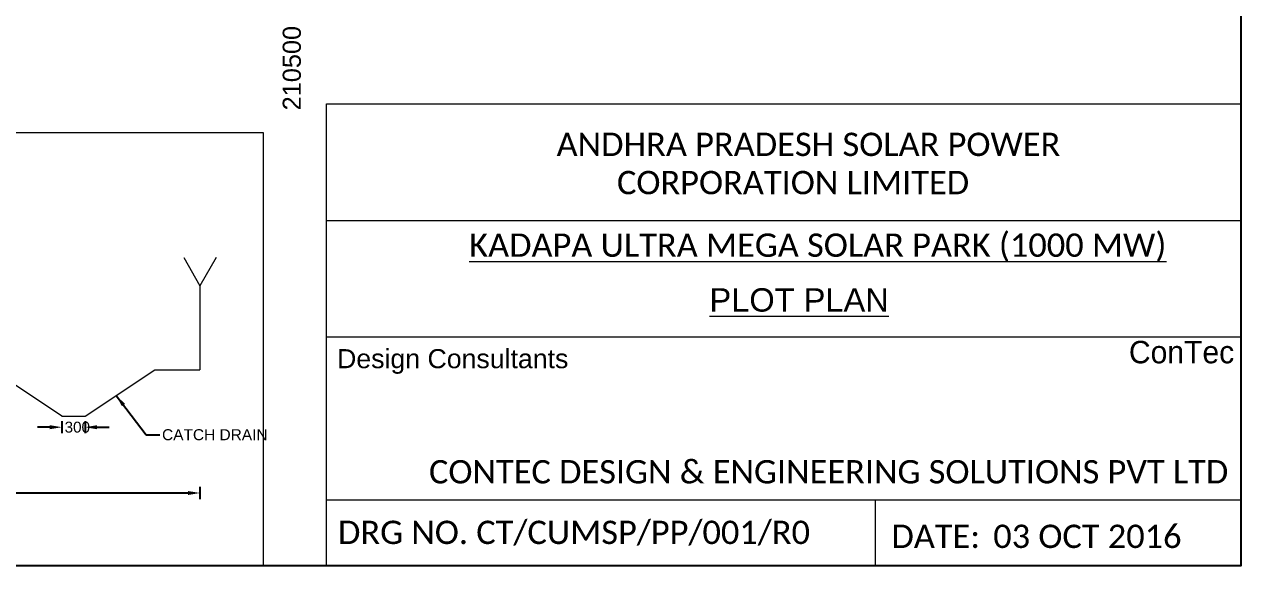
# Model space of a CAD drawing. Header units: feet. Extents: x 199174 to 214517, y 1645895 to 1656921.
# Drawn here: x 209400 to 214431, y 1645895 to 1648136 of the extents above; entities that cross this region are included whole.
import ezdxf
from ezdxf.enums import TextEntityAlignment as Align

# ---------------------------------------------------------------- set-up
doc = ezdxf.new("R2010")
doc.units = ezdxf.units.FT
doc.header["$MEASUREMENT"] = 0
doc.header["$PDMODE"] = 1
doc.layers.add('APSPCL LAND', color=7, linetype='Continuous', true_color=0xd7ecd5)
for name, color, linetype in [('GRID', 7, 'Continuous'), ('name power lines', 1, 'Continuous'), ('Names', 1, 'Continuous'), ('SINGLE CELL CULVERT', 7, 'Continuous'), ('Title block', 7, 'Continuous')]:
    doc.layers.add(name, color=color, linetype=linetype)
doc.styles.add('ARI', font='arial.ttf')
doc.styles.get("Standard").update_dxf_attribs({"font": 'arial.ttf'})
doc.styles.add('style5', font='MTCORSVA.TTF')
doc.dimstyles.get("Standard").update_dxf_attribs({"dimtxt": 0.18, "dimasz": 0.18, "dimexe": 0.18, "dimexo": 0.0625, "dimgap": 0.09, "dimtad": 0, "dimtih": 1, "dimtoh": 1, "dimdec": 4, "dimzin": 0, "dimdsep": 46, "dimtxsty": 'Standard', "dimcen": 0.09, "dimadec": 0, "dimazin": 0, "dimtfac": 1, "dimtdec": 4, "dimtofl": 0, "dimtmove": 0, "dimatfit": 3, "dimfxl": 1, "dimtolj": 1, "dimtzin": 0, "dimarcsym": 0})

# ---------------------------------------------------------------- blocks, each defined once
blk = doc.blocks.new('*D83')
at = {"layer": 'Defpoints', "color": 0, "linetype": 'Continuous', "ltscale": 50, "transparency": 16777216}
for p in [(209267.4, 1646706), (209225.7, 1646514), (209555.4, 1646514)]:
    blk.add_point(p, dxfattribs=at)
at = {"layer": 'name power lines', "color": 0, "linetype": 'Continuous', "lineweight": -2, "ltscale": 50, "transparency": 16777216}
for p, q in [((209250.7, 1646706), (209200.7, 1646706)), ((209250.7, 1646514), (209200.7, 1646514))]:
    blk.add_line(p, q, dxfattribs=at)
at = {"layer": 'name power lines', "color": 7, "linetype": 'Continuous', "lineweight": -2, "ltscale": 50, "transparency": 16777216}
for p, q in [((209225.7, 1646656), (209225.7, 1646633.1)), ((209225.7, 1646564), (209225.7, 1646587))]:
    blk.add_line(p, q, dxfattribs=at)
at = {"layer": 'name power lines', "color": 7, "linetype": 'Continuous', "ltscale": 50, "transparency": 16777216}
for points in [[(209217.4, 1646656), (209234, 1646656), (209225.7, 1646706)], [(209217.4, 1646564), (209234, 1646564), (209225.7, 1646514)]]:
    blk.add_solid(points, dxfattribs=at)
at = {"layer": 'name power lines', "color": 0, "linetype": 'Continuous', "lineweight": 9, "ltscale": 50, "transparency": 16777216, "insert": (209225.7, 1646610), "char_height": 75, "attachment_point": 5}
blk.add_mtext('\\A1;{\\H0.6x;600}', dxfattribs=at)
blk = doc.blocks.new('*D84')
at = {"layer": 'Defpoints', "color": 0, "linetype": 'Continuous', "ltscale": 50, "transparency": 16777216}
for p in [(209555.4, 1646514), (209651.4, 1646514), (209651.4, 1646468)]:
    blk.add_point(p, dxfattribs=at)
at = {"layer": 'name power lines', "color": 0, "linetype": 'Continuous', "lineweight": -2, "ltscale": 50, "transparency": 16777216}
for p, q in [((209555.4, 1646493), (209555.4, 1646443)), ((209651.4, 1646493), (209651.4, 1646443))]:
    blk.add_line(p, q, dxfattribs=at)
at = {"layer": 'name power lines', "color": 7, "linetype": 'Continuous', "lineweight": -2, "ltscale": 50, "transparency": 16777216}
for p, q in [((209505.4, 1646468), (209455.4, 1646468)), ((209701.4, 1646468), (209751.4, 1646468))]:
    blk.add_line(p, q, dxfattribs=at)
at = {"layer": 'name power lines', "color": 7, "linetype": 'Continuous', "ltscale": 50, "transparency": 16777216}
for points in [[(209505.4, 1646476.3), (209505.4, 1646459.6), (209555.4, 1646468)], [(209701.4, 1646476.3), (209701.4, 1646459.6), (209651.4, 1646468)]]:
    blk.add_solid(points, dxfattribs=at)
at = {"layer": 'name power lines', "color": 0, "linetype": 'Continuous', "lineweight": 9, "ltscale": 50, "transparency": 16777216, "insert": (209619.4, 1646468), "char_height": 75, "attachment_point": 5}
blk.add_mtext('\\A1;{\\H0.6x;300}', dxfattribs=at)
blk = doc.blocks.new('*D90')
at = {"layer": 'Defpoints', "color": 0, "linetype": 'Continuous', "ltscale": 50, "transparency": 16777216}
for p in [(199849.5, 1646706), (210126.7, 1646706), (199849.5, 1646195.5)]:
    blk.add_point(p, dxfattribs=at)
at = {"layer": 'name power lines', "color": 0, "linetype": 'Continuous', "lineweight": -2, "ltscale": 50, "transparency": 16777216}
for p, q in [((199849.5, 1646220.5), (199849.5, 1646170.5)), ((210126.7, 1646220.5), (210126.7, 1646170.5))]:
    blk.add_line(p, q, dxfattribs=at)
at = {"layer": 'name power lines', "color": 7, "linetype": 'Continuous', "lineweight": -2, "ltscale": 50, "transparency": 16777216}
for p, q in [((199899.5, 1646195.5), (204912.2, 1646195.5)), ((210076.7, 1646195.5), (205064.1, 1646195.5))]:
    blk.add_line(p, q, dxfattribs=at)
at = {"layer": 'name power lines', "color": 7, "linetype": 'Continuous', "ltscale": 50, "transparency": 16777216}
for points in [[(199899.5, 1646203.8), (199899.5, 1646187.1), (199849.5, 1646195.5)], [(210076.7, 1646203.8), (210076.7, 1646187.1), (210126.7, 1646195.5)]]:
    blk.add_solid(points, dxfattribs=at)
at = {"layer": 'name power lines', "color": 0, "linetype": 'Continuous', "lineweight": 9, "ltscale": 50, "transparency": 16777216, "insert": (204988.1, 1646195.5), "char_height": 75, "attachment_point": 5}
blk.add_mtext('\\A1;{\\H0.6x;85.00}', dxfattribs=at)

msp = doc.modelspace()

# ---------------------------------------------------------------- linework, layer by layer
at = {"color": 7, "lineweight": 9}
for p, q in [((210059.8, 1647170.5), (210126.7, 1647052.9)), ((210193.7, 1647170.5), (210126.7, 1647052.9)), ((210126.7, 1647052.9), (210126.7, 1646706)), ((209939.4, 1646706), (210126.7, 1646706))]:
    msp.add_line(p, q, dxfattribs=at)
at = {"layer": 'APSPCL LAND', "color": 1}
msp.add_lwpolyline([(199174.1, 1656920.6), (214431.1, 1656920.6), (214431.1, 1645894.6), (199174.1, 1645894.6)], close=True, dxfattribs=at)
at = {"layer": 'name power lines', "color": 7, "linetype": 'Continuous', "lineweight": 9, "ltscale": 50}
for p, q in [((209555.4, 1646514), (209267.4, 1646706)), ((209651.4, 1646514), (209939.4, 1646706)), ((209555.4, 1646514), (209651.4, 1646514))]:
    msp.add_line(p, q, dxfattribs=at)
at = {"layer": 'SINGLE CELL CULVERT', "lineweight": 9}
msp.add_lwpolyline([(199594.7, 1645894.6), (210389.5, 1645894.6), (210389.5, 1647686.5), (199594.7, 1647686.5)], close=True, dxfattribs=at)
at = {"layer": 'Title block', "linetype": 'Continuous', "lineweight": 9, "ltscale": 50}
msp.add_lwpolyline([(210649.7, 1647806.5), (214431.1, 1647806.5), (214431.1, 1645894.6), (210649.7, 1645894.6)], close=True, dxfattribs=at)
for points in [[(210649.7, 1647324.4), (214431.1, 1647324.4)], [(210649.7, 1646842.4), (214431.1, 1646842.4)], [(210649.7, 1646167.5), (214431.1, 1646167.5)], [(212920, 1646167.5), (212920, 1645894.6)]]:
    msp.add_lwpolyline(points, dxfattribs=at)

# ---------------------------------------------------------------- texts
at = {"layer": 'GRID', "color": 242, "linetype": 'Continuous', "lineweight": 0}
msp.add_text('210500', height=75, rotation=90, dxfattribs=at).set_placement((210543.9, 1647779.9))
at = {"layer": 'Names', "color": 7, "linetype": 'Continuous', "lineweight": 9, "ltscale": 50}
msp.add_text('CATCH DRAIN', height=45.714, dxfattribs=at).set_placement((209969.9, 1646414.1))
at = {"layer": 'Title block', "linetype": 'Continuous', "lineweight": 9, "ltscale": 50, "style": 'ARI'}
msp.add_text('Design Consultants', height=78.975, dxfattribs=at).set_placement((211172.1, 1646742), align=Align.MIDDLE)
at = {"layer": 'Title block', "lineweight": 9, "style": 'style5'}
msp.add_text('ConTec', height=93, dxfattribs=at).set_placement((214186.6, 1646779, -385), align=Align.MIDDLE)
at = {"layer": 'Title block', "linetype": 'Continuous', "lineweight": 9, "ltscale": 50, "char_height": 105.3, "width": 5665.14, "attachment_point": 1}
for s, insert in [('{\\fCalibri|b0|i0|c0|p34;\\H0.91667x;ANDHRA PRADESH SOLAR POWER }', (211601.7, 1647687.3)), ('{\\fCalibri|b0|i0|c0|p34;\\H0.91667x;CORPORATION LIMITED\\fArial|b0|i0|c0|p34;\\H1.0909x; \\P\\fCalibri|b0|i0|c0|p34;\\H0.91667x; }', (211851.5, 1647529.1)), ('{\\fCalibri|b0|i0|c0|p34;\\H0.91667x;\\LKADAPA ULTRA MEGA SOLAR PARK (1000 MW)}', (211240.2, 1647270)), ('{\\fArial|b0|i0|c0|p34;\\H0.91667x;\\LPLOT PLAN}', (212234, 1647043.2)), ('{\\fCalibri|b0|i0|c0|p34;\\H0.91667x;CONTEC DESIGN & ENGINEERING SOLUTIONS PVT LTD\\H1x; }', (211074, 1646331.7)), ('{\\fCalibri|b0|i0|c0|p34;\\H0.91667x;DRG NO. CT/CUMSP/PP/001/R0}', (210697.7, 1646080.8)), ('{\\fCalibri|b0|i0|c0|p34;\\H0.91667x;DATE:^I03 OCT 2016}', (212986.6, 1646064.4))]:
    msp.add_mtext(s, dxfattribs=dict(at, insert=insert))

# ---------------------------------------------------------------- dimensions: what is measured, and where the dimension line sits
at = {"layer": 'name power lines', "color": 7, "linetype": 'Continuous', "lineweight": 9, "ltscale": 50}
dim = msp.add_aligned_dim(p1=(210126.7, 1646706), p2=(199849.5, 1646706), distance=510.6, text='{\\H0.6x;85.00}', dimstyle='Standard', override={"dimtxt": 75, "dimasz": 50, "dimexe": 25, "dimexo": 0, "dimdec": 0, "dimclrd": 7, "dimtmove": 2, "dimfxl": 25, "dimfxlon": 1}, dxfattribs=at)
dim.commit()
dim.dimension.update_dxf_attribs({"geometry": '*D90', "text_midpoint": (204988.1, 1646195.5)})
dim = msp.add_linear_dim(base=(209225.7, 1646514), p1=(209267.4, 1646706), p2=(209555.4, 1646514), angle=90, text='{\\H0.6x;600}', dimstyle='Standard', override={"dimtxt": 75, "dimasz": 50, "dimexe": 25, "dimexo": 0, "dimdec": 0, "dimclrd": 7, "dimtmove": 2, "dimfxl": 25, "dimfxlon": 1}, dxfattribs=at)
dim.commit()
dim.dimension.update_dxf_attribs({"geometry": '*D83', "text_midpoint": (209225.7, 1646610)})
dim = msp.add_linear_dim(base=(209651.4, 1646468), p1=(209555.4, 1646514), p2=(209651.4, 1646514), text='{\\H0.6x;300}', dimstyle='Standard', override={"dimtxt": 75, "dimasz": 50, "dimexe": 25, "dimexo": 0, "dimdec": 0, "dimclrd": 7, "dimtmove": 2, "dimfxl": 25, "dimfxlon": 1}, dxfattribs=at)
dim.commit()
dim.dimension.update_dxf_attribs({"geometry": '*D84', "text_midpoint": (209619.4, 1646468), "dimtype": 160})

# ---------------------------------------------------------------- leaders
msp.add_leader([(209780.1, 1646599.4), (209904.7, 1646436.2), (209961.1, 1646436.2)], dimstyle='Standard', override={"dimtxt": 75, "dimasz": 50, "dimexe": 25, "dimexo": 0, "dimdec": 0, "dimclrd": 7, "dimtmove": 2, "dimfxl": 25, "dimfxlon": 1}, dxfattribs=at)

doc.saveas('drawing.dxf')
